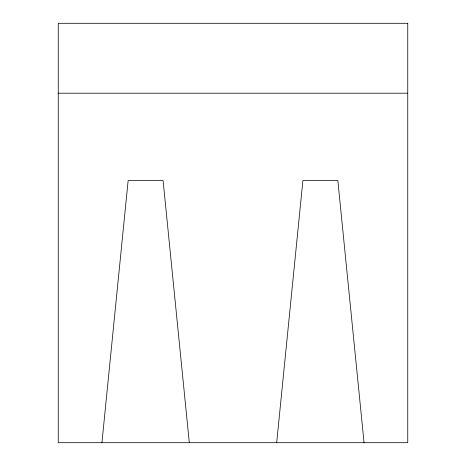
<?xml version="1.0" encoding="UTF-8"?>
<svg xmlns="http://www.w3.org/2000/svg" width="466" height="466" viewBox="0 0 466 466"><rect width="100%" height="100%" fill="white"/><g stroke="black" fill="none" stroke-linecap="round" stroke-linejoin="round"><path stroke-width="0.7" d="M101.938 442.7L128.15 180.575L163.1 180.575L189.312 442.7M276.688 442.7L302.9 180.575L337.85 180.575L364.062 442.7M58.25 93.2L407.75 93.2M407.75 23.3L58.25 23.3L58.25 442.7L407.75 442.7L407.75 23.3"/></g></svg>
